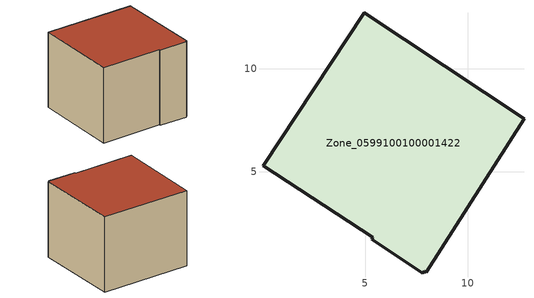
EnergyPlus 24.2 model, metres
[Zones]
Zone_0599100100001422
 floor ground (C_G): 7.98,0.1 7.88,0.17 7.81,0.07 5.32,1.71 5.38,1.8 0.04,5.28 4.95,12.73 12.73,7.59 z1.66
 wall outside (C_F): 7.88,0.17 7.98,0.1 12.73,7.59 4.95,12.73 0.04,5.28 5.38,1.8 5.32,1.71 7.81,0.07 7.88,0.17 z1.66:9.53
 roof outside (C_R): 7.81,0.07 7.88,0.17 7.98,0.1 12.73,7.59 4.95,12.73 0.04,5.28 5.38,1.8 5.32,1.71 z9.53
[BUILDING]
Pand.0599100100001422: North Axis=0; Terrain=City; Loads Convergence Tolerance Value=0.04; Temperature Convergence Tolerance Value=0.4; Solar Distribution=FullExterior; Maximum Number of Warmup Days=25; Minimum Number of Warmup Days=1
[Site:Location]
Rotterdam.The.Hague.AP_ZH_NLD Design_Conditions: Latitude=51.96; Longitude=4.45; Time Zone=1; Elevation=-4.5
[SITE:GROUNDTEMPERATURE:BUILDINGSURFACE]
18, 18, 18, 18, 18, 18, 18, 18, 18, 18, 18, 18
[MATERIAL] Thermal Absorptance=0.9; Solar Absorptance=0.7; Visible Absorptance=0.7
Name | Roughness | Thickness | Conductivity | Density | Specific Heat
G.TC.2015-2018 | MediumSmooth | 0.15 | 0.0428571 | 540 | 1210
F.TC.2015-2018 | Rough | 0.3 | 0.0666667 | 1920 | 840
R.TC.2015-2018 | MediumRough | 0.2 | 0.0333333 | 1500 | 1000
[CONSTRUCTION]
C_G: G.TC.2015-2018
C_F: F.TC.2015-2018
C_R: R.TC.2015-2018
[ZONE]
Zone_0599100100001422: Type=1; Multiplier=1; Ceiling Height=Autocalculate; Volume=Autocalculate; Floor Area=autocalculate; Part of Total Floor Area=Yes
[ZONEINFILTRATION:DESIGNFLOWRATE]
Infil_Zone_0599100100001422: Zone or ZoneList or Space or SpaceList=Zone_0599100100001422; Schedule=AlwaysOn; Design Flow Rate Calculation Method=Flow/Area; Flow Rate per Floor Area=0.0015; Constant Term Coefficient=1; Temperature Term Coefficient=0; Velocity Term Coefficient=0; Velocity Squared Term Coefficient=0
[HVACTEMPLATE:ZONE:IDEALLOADSAIRSYSTEM]
Zone_0599100100001422: Maximum Heating Supply Air Temperature=50; Minimum Cooling Supply Air Temperature=13; Maximum Heating Supply Air Humidity Ratio=0.0156; Minimum Cooling Supply Air Humidity Ratio=0.0077; Heating Limit=NoLimit; Cooling Limit=NoLimit; Dehumidification Control Type=ConstantSensibleHeatRatio; Cooling Sensible Heat Ratio=0.7; Dehumidification Setpoint=60; Humidification Control Type=None; Humidification Setpoint=30; Outdoor Air Method=None; Outdoor Air Flow Rate per Person=0.00944; Outdoor Air Flow Rate per Zone Floor Area=0; Outdoor Air Flow Rate per Zone=0; Demand Controlled Ventilation Type=None; Outdoor Air Economizer Type=NoEconomizer; Heat Recovery Type=None; Sensible Heat Recovery Effectiveness=0.7; Latent Heat Recovery Effectiveness=0.65
[ZONECONTROL:THERMOSTAT]
ThermostatControl_Zone_0599100100001422: Zone or ZoneList=Zone_0599100100001422; Control Type Schedule=DualSetpointControlType; Control 1=Thermostat_Zone_0599100100001422; Temperature Difference Between Cutout And Setpoint=0
[THERMOSTATSETPOINT:DUALSETPOINT]
Thermostat_Zone_0599100100001422: Heating Setpoint Temperature Schedule=HeatingSetpoint_Zone_0599100100001422; Cooling Setpoint Temperature Schedule=CoolingSetpoint_Zone_0599100100001422
[SCHEDULE:COMPACT]
HeatingSetpoint_Zone_0599100100001422: Through: 12/31, For: AllDays, Until: 24:00, 21
CoolingSetpoint_Zone_0599100100001422: Through: 12/31, For: AllDays, Until: 24:00, 24
DualSetpointControlType: Through: 12/31, For: AllDays, Until: 24:00, 4
AlwaysOn: Through: 12/31, For: AllDays, Until: 24:00, 1
